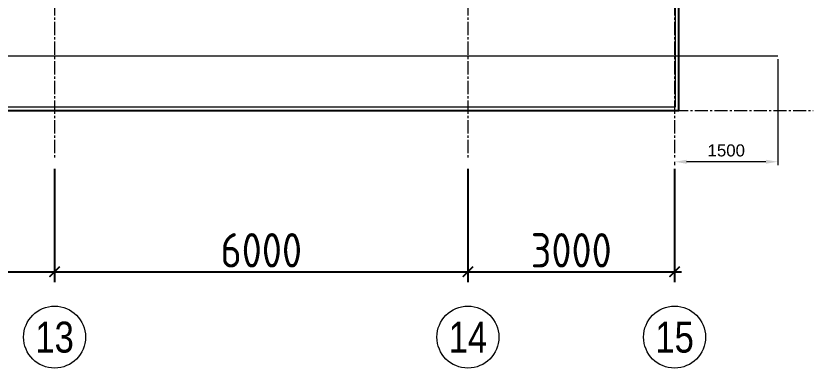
# Model space of a CAD drawing. Header units: millimetres. Extents: x 163705 to 1616509, y 81827 to 302547.
# Drawn here: x 1386180 to 1397751, y 137513 to 142632 of the extents above; entities that cross this region are included whole.
import ezdxf
from ezdxf.enums import TextEntityAlignment as Align

# ---------------------------------------------------------------- set-up
doc = ezdxf.new("R2010")
doc.units = ezdxf.units.MM
doc.header["$LTSCALE"] = 10
doc.linetypes.add('CENTER2', pattern=[28.575, 19.05, -3.175, 3.175, -3.175])
for name, color, linetype, lineweight in [('1-中心线', 1, 'CENTER2', 0), ('1-护栏', 4, 'Continuous', 18), ('1-标注', 3, 'Continuous', 0), ('1-钢构', 6, 'Continuous', 0)]:
    doc.layers.add(name, color=color, linetype=linetype, lineweight=lineweight)
doc.styles.add('ARIAL', font='arial.ttf', dxfattribs={"width": 0.7})
doc.styles.add('HZ', font='gbenor.shx', dxfattribs={"bigfont": 'gbcbig.shx'})
doc.styles.get("Standard").update_dxf_attribs({"font": 'arial.ttf'})
doc.dimstyles.new('100$0', dxfattribs={"dimscale": 100, "dimtxt": 5, "dimasz": 1.5, "dimexe": 1.5, "dimexo": 0.5, "dimtad": 1, "dimdec": 0, "dimdsep": 46, "dimtxsty": 'HZ', "dimblk": 'ARCHTICK', "dimcen": 2.5, "dimdle": 1, "dimclrd": 256, "dimclre": 256, "dimadec": 0, "dimazin": 0, "dimtfac": 1, "dimtdec": 0, "dimtmove": 0, "dimatfit": 3, "dimfxl": 0, "dimarcsym": 0})
doc.dimstyles.new('AM_GB50$0', dxfattribs={"dimscale": 50, "dimtxt": 3.5, "dimasz": 3.5, "dimexe": 1, "dimexo": 1, "dimgap": 1.5, "dimtad": 1, "dimdsep": 46, "dimtxsty": 'Standard', "dimcen": 0, "dimclrd": 256, "dimclre": 256, "dimclrt": 2, "dimadec": 0, "dimazin": 2, "dimtp": 0.1, "dimtm": 0.1, "dimtfac": 0.71, "dimtdec": 3, "dimtmove": 0, "dimatfit": 3, "dimfxl": 0, "dimlwd": -1, "dimlwe": -1, "dimarcsym": 0})

# ---------------------------------------------------------------- blocks, each defined once
blk = doc.blocks.new('_ArchTick')
at = {"const_width": 0.15}
blk.add_lwpolyline([(-0.5, -0.5), (0.5, 0.5)], dxfattribs=at)
blk = doc.blocks.new('*D348')
at = {"layer": '1-标注', "lineweight": -2, "transparency": 16777216}
for p, q in [((1380741, 140409), (1380741, 138763)), ((1386741, 140409), (1386741, 138763)), ((1380641, 138913), (1386841, 138913))]:
    blk.add_line(p, q, dxfattribs=at)
at = {"layer": 'Defpoints', "transparency": 16777216}
for p in [(1380741, 140459), (1386741, 140459), (1386741, 138913)]:
    blk.add_point(p, dxfattribs=at)
at = {"layer": '1-标注', "lineweight": -2, "transparency": 16777216, "xscale": 150, "yscale": 150, "zscale": 150, "rotation": 180}
blk.add_blockref('_ArchTick', (1380741, 138913), dxfattribs=at)
at = {"layer": '1-标注', "lineweight": -2, "transparency": 16777216, "xscale": 150, "yscale": 150, "zscale": 150}
blk.add_blockref('_ArchTick', (1386741, 138913), dxfattribs=at)
at = {"layer": '1-标注', "transparency": 16777216, "insert": (1383741, 139225), "char_height": 500, "attachment_point": 5, "style": 'HZ'}
blk.add_mtext('6000', dxfattribs=at)
blk = doc.blocks.new('*D349')
at = {"layer": '1-标注', "lineweight": -2, "transparency": 16777216}
for p, q in [((1386741, 140409), (1386741, 138763)), ((1392741, 140409), (1392741, 138763)), ((1386641, 138913), (1392841, 138913))]:
    blk.add_line(p, q, dxfattribs=at)
at = {"layer": 'Defpoints', "transparency": 16777216}
for p in [(1386741, 140459), (1392741, 140459), (1392741, 138913)]:
    blk.add_point(p, dxfattribs=at)
at = {"layer": '1-标注', "lineweight": -2, "transparency": 16777216, "xscale": 150, "yscale": 150, "zscale": 150, "rotation": 180}
blk.add_blockref('_ArchTick', (1386741, 138913), dxfattribs=at)
at = {"layer": '1-标注', "lineweight": -2, "transparency": 16777216, "xscale": 150, "yscale": 150, "zscale": 150}
blk.add_blockref('_ArchTick', (1392741, 138913), dxfattribs=at)
at = {"layer": '1-标注', "transparency": 16777216, "insert": (1389741, 139225), "char_height": 500, "attachment_point": 5, "style": 'HZ'}
blk.add_mtext('6000', dxfattribs=at)
blk = doc.blocks.new('*D350')
at = {"layer": '1-标注', "lineweight": -2, "transparency": 16777216}
for p, q in [((1392741, 140409), (1392741, 138763)), ((1395741, 140409), (1395741, 138763)), ((1392641, 138913), (1395841, 138913))]:
    blk.add_line(p, q, dxfattribs=at)
at = {"layer": 'Defpoints', "transparency": 16777216}
for p in [(1392741, 140459), (1395741, 140459), (1395741, 138913)]:
    blk.add_point(p, dxfattribs=at)
at = {"layer": '1-标注', "lineweight": -2, "transparency": 16777216, "xscale": 150, "yscale": 150, "zscale": 150, "rotation": 180}
blk.add_blockref('_ArchTick', (1392741, 138913), dxfattribs=at)
at = {"layer": '1-标注', "lineweight": -2, "transparency": 16777216, "xscale": 150, "yscale": 150, "zscale": 150}
blk.add_blockref('_ArchTick', (1395741, 138913), dxfattribs=at)
at = {"layer": '1-标注', "transparency": 16777216, "insert": (1394241, 139225), "char_height": 500, "attachment_point": 5, "style": 'HZ'}
blk.add_mtext('3000', dxfattribs=at)
blk = doc.blocks.new('*D1082')
at = {"layer": '1-标注', "linetype": 'ByBlock', "transparency": 16777216}
for p, q in [((1397241, 142002), (1397241, 140462)), ((1395741, 140509), (1395741, 140462)), ((1397066, 140512), (1395916, 140512))]:
    blk.add_line(p, q, dxfattribs=at)
at = {"layer": '1-标注', "transparency": 16777216}
for points in [[(1395916, 140541), (1395916, 140483), (1395741, 140512)], [(1397066, 140541), (1397066, 140483), (1397241, 140512)]]:
    blk.add_solid(points, dxfattribs=at)
at = {"layer": 'Defpoints', "color": 0, "transparency": 16777216}
for p in [(1397241, 142052), (1395741, 140559), (1395741, 140512)]:
    blk.add_point(p, dxfattribs=at)
at = {"layer": '1-标注', "color": 2, "transparency": 16777216, "insert": (1396491, 140676), "char_height": 175, "attachment_point": 5}
blk.add_mtext('1500', dxfattribs=at)

msp = doc.modelspace()

# ---------------------------------------------------------------- linework, layer by layer
msp.add_lwpolyline([(1347178.428, 141259.632), (1395803.428, 141259.632), (1395803.428, 151559.632), (1347178.428, 151559.632)], close=True)
at = {"layer": '1-中心线'}
for p, q in [((1386740.928, 152259.738), (1386740.928, 140559.499)), ((1392740.928, 152259.738), (1392740.928, 140559.499)), ((1395740.928, 152259.738), (1395740.928, 140559.499)), ((1345741.278, 141259.632), (1397751.203, 141259.632))]:
    msp.add_line(p, q, dxfattribs=at)
at = {"layer": '1-护栏'}
msp.add_lwpolyline([(1347228.428, 141309.632), (1395753.428, 141309.632), (1395753.428, 151509.632), (1347228.428, 151509.632)], close=True, dxfattribs=at)
for centre in [(1386740.928, 137962.793), (1392740.928, 137962.793), (1395740.928, 137962.793)]:
    msp.add_circle(centre, 450, dxfattribs=at)
at = {"layer": '1-钢构'}
msp.add_line((1349550.651, 142051.546), (1397240.927, 142051.546), dxfattribs=at)

# ---------------------------------------------------------------- texts
at = {"layer": '1-护栏', "style": 'ARIAL', "width": 0.8}
for s, p in [('13', (1386740.928, 137962.793)), ('14', (1392740.928, 137962.793)), ('15', (1395740.928, 137962.793))]:
    msp.add_text(s, height=450, dxfattribs=at).set_placement(p, align=Align.MIDDLE_CENTER)

# ---------------------------------------------------------------- dimensions: what is measured, and where the dimension line sits
at = {"layer": '1-标注'}
dim = msp.add_linear_dim(base=(1395740.928, 140512.014), p1=(1397240.927, 142051.546), p2=(1395740.928, 140559.499), dimstyle='AM_GB50$0', dxfattribs=at)
dim.commit()
dim.dimension.update_dxf_attribs({"geometry": '*D1082', "text_midpoint": (1396490.928, 140676.364)})
for base, p1, p2, picture, middle in [((1386740.928, 138912.793), (1380740.928, 140459.499), (1386740.928, 140459.499), '*D348', (1383740.928, 139225.293)), ((1392740.928, 138912.793), (1386740.928, 140459.499), (1392740.928, 140459.499), '*D349', (1389740.928, 139225.293)), ((1395740.928, 138912.793), (1392740.928, 140459.499), (1395740.928, 140459.499), '*D350', (1394240.928, 139225.293))]:
    dim = msp.add_linear_dim(base=base, p1=p1, p2=p2, dimstyle='100$0', override={"dimtol": 0, "dimlim": 0, "dimtdec": 8, "dimtix": 1}, dxfattribs=at)
    dim.commit()
    dim.dimension.update_dxf_attribs({"geometry": picture, "text_midpoint": middle})

doc.saveas('drawing.dxf')
